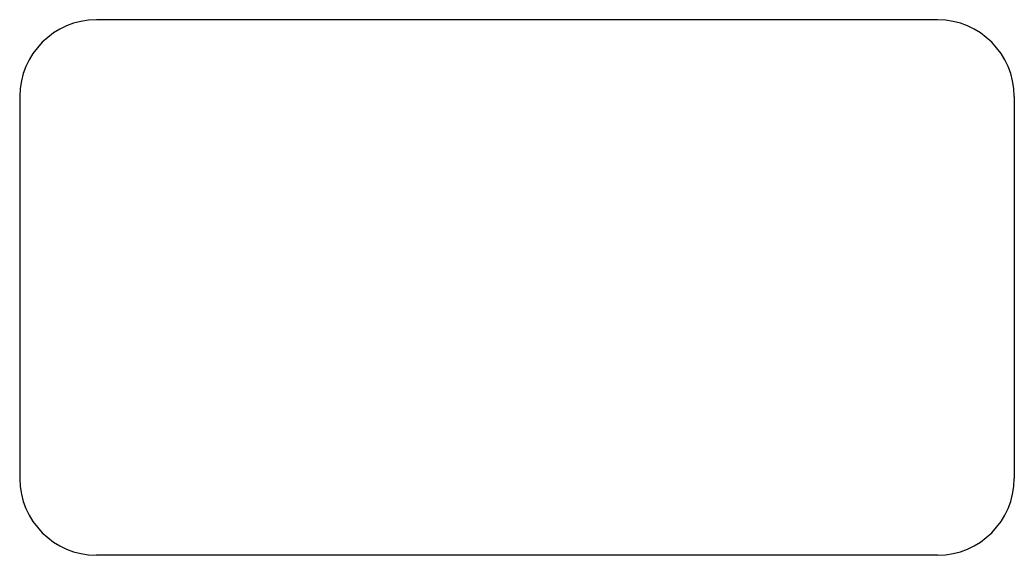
# Model space of a CAD drawing. Extents: x -32.5 to 32.5, y -17.5 to 17.5.
import ezdxf

# ---------------------------------------------------------------- set-up
doc = ezdxf.new("R2010")
doc.units = 0
doc.layers.add('VISIBLE', color=7, linetype='CONTINUOUS')

msp = doc.modelspace()

# ---------------------------------------------------------------- linework, layer by layer
at = {"layer": 'VISIBLE'}
for p, q in [((27.5, 17.5), (-27.5, 17.5)), ((-32.5, 12.5), (-32.5, -12.5)), ((32.5, 12.5), (32.5, -12.5)), ((27.5, -17.5), (-27.5, -17.5))]:
    msp.add_line(p, q, dxfattribs=at)
for centre, start, end in [((-27.5, 12.5), 90, 180), ((27.5, 12.5), 0, 90), ((-27.5, -12.5), 180, 270), ((27.5, -12.5), 270, 0)]:
    msp.add_arc(centre, 5, start, end, dxfattribs=at)

doc.saveas('drawing.dxf')
